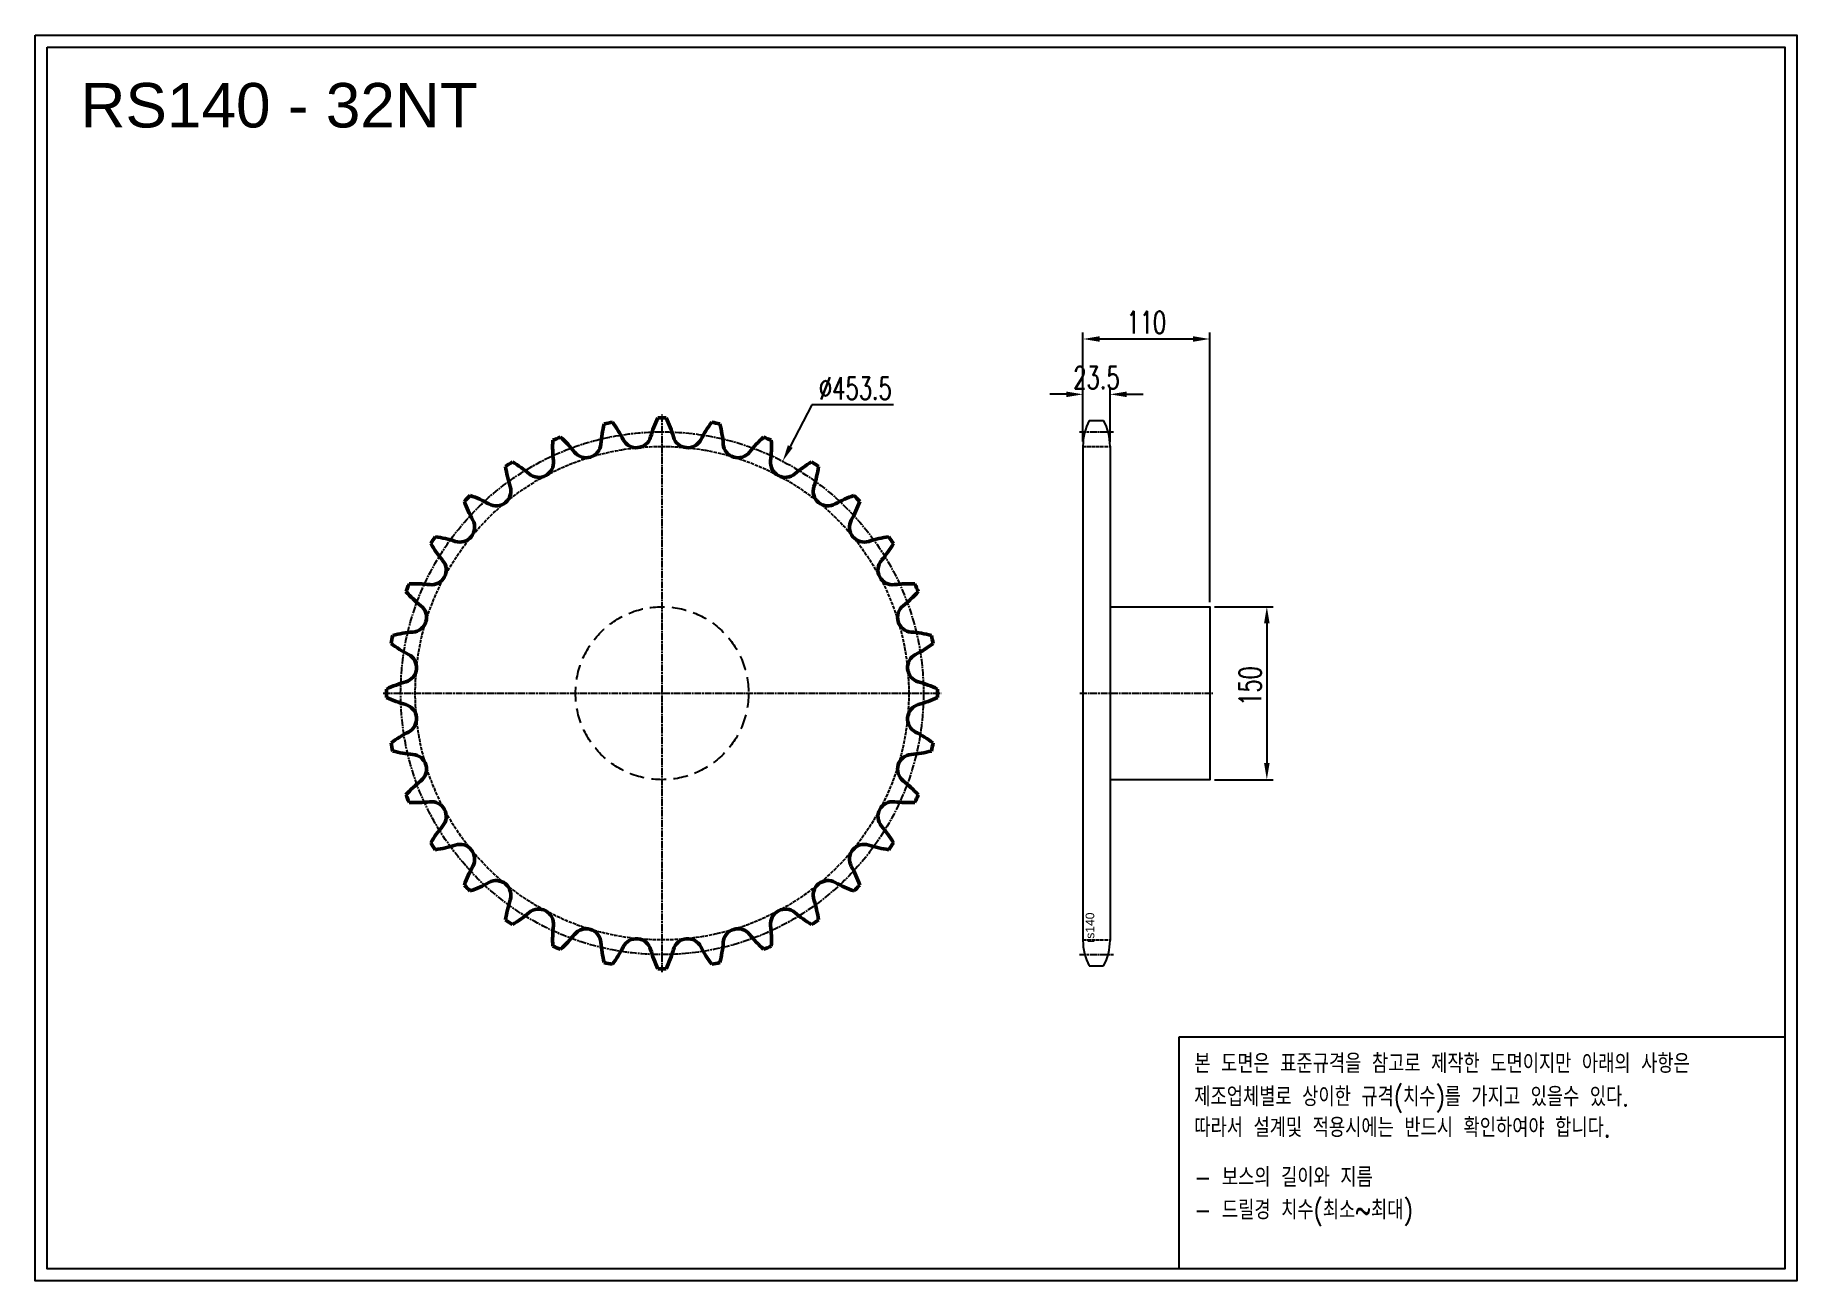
# Model space of a CAD drawing. Header units: millimetres. Extents: x -3 to 1525, y 42078 to 43159.
import ezdxf

# ---------------------------------------------------------------- set-up
doc = ezdxf.new("R2010")
doc.units = ezdxf.units.MM
for name, pattern in [('AM_ISO02W050', [7.5, 6, -1.5]), ('AM_ISO02W050x2', [3.75, 3, -0.75]), ('AM_ISO08W050', [18, 12, -1.5, 3, -1.5]), ('AM_ISO08W050x2', [9, 6, -0.75, 1.5, -0.75]), ('HIDDEN', [9.525, 6.35, -3.175])]:
    doc.linetypes.add(name, pattern=pattern)
for name, color, linetype, lineweight in [('AM_0N', 7, 'Continuous', 50), ('AM_3N', 6, 'AM_ISO02W050', 25), ('AM_7', 4, 'AM_ISO08W050', 25), ('AM_7N', 4, 'AM_ISO08W050', 25)]:
    doc.layers.add(name, color=color, linetype=linetype, lineweight=lineweight)
doc.layers.add('HL', color=2, linetype='HIDDEN')
doc.layers.add('S-DIM', color=7, linetype='Continuous')
doc.styles.add('HAN', font='ROMANS.shx', dxfattribs={"width": 0.7, "bigfont": 'whgtxt.shx'})
doc.styles.add('HSG', font='SIMPLEX.shx', dxfattribs={"width": 0.7, "bigfont": 'HSG.shx'})
doc.styles.get("Standard").update_dxf_attribs({"font": 'arial.ttf'})
doc.dimstyles.new('APP32', dxfattribs={"dimscale": 8, "dimtxt": 2.4, "dimasz": 1.8, "dimexe": 0.7, "dimexo": 0.5, "dimgap": 0.6, "dimtad": 1, "dimtoh": 1, "dimdec": 1, "dimrnd": 0.01, "dimzin": 9, "dimdsep": 46, "dimtxsty": 'HSG', "dimcen": 0, "dimclrd": 1, "dimclre": 1, "dimclrt": 256, "dimazin": 2, "dimtp": 1, "dimtm": 1, "dimtfac": 0.5, "dimtdec": 1, "dimtofl": 0, "dimtmove": 0, "dimatfit": 3, "dimfxl": 0, "dimtvp": 1, "dimtolj": 2, "dimlwd": -1, "dimlwe": -1, "dimarcsym": 0})

# ---------------------------------------------------------------- blocks, each defined once
blk = doc.blocks.new('*D1')
at = {"layer": 'Defpoints', "color": 0, "transparency": 16777216}
for p in [(1015.4, 42663), (1015.4, 42513), (1064.9, 42513)]:
    blk.add_point(p, dxfattribs=at)
at = {"layer": 'S-DIM', "color": 1, "transparency": 16777216}
for p, q in [((1019.4, 42663), (1070.5, 42663)), ((1064.9, 42648.6), (1064.9, 42527.4)), ((1019.4, 42513), (1070.5, 42513))]:
    blk.add_line(p, q, dxfattribs=at)
for points in [[(1062.5, 42648.6), (1067.3, 42648.6), (1064.9, 42663)], [(1062.5, 42527.4), (1067.3, 42527.4), (1064.9, 42513)]]:
    blk.add_solid(points, dxfattribs=at)
at = {"layer": 'S-DIM', "transparency": 16777216, "insert": (1050.5, 42594.3), "char_height": 19.2, "attachment_point": 5, "rotation": 90, "style": 'HSG'}
blk.add_mtext('\\A2;150', dxfattribs=at)
blk = doc.blocks.new('*D2')
at = {"layer": 'Defpoints', "color": 0, "transparency": 16777216}
for p in [(644.9, 42789.2), (435.7, 42386.8)]:
    blk.add_point(p, dxfattribs=at)
at = {"layer": 'S-DIM', "color": 1, "transparency": 16777216}
for p, q in [((670.2, 42838.1), (651.5, 42802)), ((741, 42838.1), (670.2, 42838.1))]:
    blk.add_line(p, q, dxfattribs=at)
blk.add_solid([(649.4, 42803.1), (653.6, 42800.9), (644.9, 42789.2)], dxfattribs=at)
at = {"layer": 'S-DIM', "transparency": 16777216, "insert": (708, 42852.5), "char_height": 19.2, "attachment_point": 5, "style": 'HSG'}
blk.add_mtext('\\A2;∅453.5', dxfattribs=at)
blk = doc.blocks.new('*D3')
at = {"layer": 'Defpoints', "color": 0, "transparency": 16777216}
for p in [(928.9, 42847.3), (905.4, 42802.4), (928.9, 42802.1)]:
    blk.add_point(p, dxfattribs=at)
at = {"layer": 'S-DIM', "color": 1, "transparency": 16777216}
for p, q in [((891, 42847.3), (876.6, 42847.3)), ((905.4, 42806.4), (905.4, 42852.9)), ((928.9, 42806.1), (928.9, 42852.9)), ((943.3, 42847.3), (957.7, 42847.3))]:
    blk.add_line(p, q, dxfattribs=at)
for points in [[(891, 42849.7), (891, 42844.9), (905.4, 42847.3)], [(943.3, 42849.7), (943.3, 42844.9), (928.9, 42847.3)]]:
    blk.add_solid(points, dxfattribs=at)
at = {"layer": 'S-DIM', "transparency": 16777216, "insert": (917.1, 42861.7), "char_height": 19.2, "attachment_point": 5, "style": 'HSG'}
blk.add_mtext('\\A2;23.5', dxfattribs=at)
blk = doc.blocks.new('*D4')
at = {"layer": 'Defpoints', "color": 0, "transparency": 16777216}
for p in [(1015.4, 42895.3), (905.4, 42802.4), (1015.4, 42663)]:
    blk.add_point(p, dxfattribs=at)
at = {"layer": 'S-DIM', "color": 1, "transparency": 16777216}
for p, q in [((905.4, 42806.4), (905.4, 42900.9)), ((919.8, 42895.3), (1001, 42895.3)), ((1015.4, 42667), (1015.4, 42900.9))]:
    blk.add_line(p, q, dxfattribs=at)
for points in [[(919.8, 42897.7), (919.8, 42892.9), (905.4, 42895.3)], [(1001, 42897.7), (1001, 42892.9), (1015.4, 42895.3)]]:
    blk.add_solid(points, dxfattribs=at)
at = {"layer": 'S-DIM', "transparency": 16777216, "insert": (960.4, 42909.7), "char_height": 19.2, "attachment_point": 5, "style": 'HSG'}
blk.add_mtext('\\A2;110', dxfattribs=at)
blk = doc.blocks.new('notice1')
at = {"color": 4}
blk.add_lwpolyline([(-22142.12, 1735.9), (-22053.8, 1735.9), (-22053.8, 1702.07), (-22142.12, 1702.07)], close=True, dxfattribs=at)
at = {"color": 4, "style": 'HAN', "width": 0.8}
for s, p in [('본 도면은 표준규격을 참고로 제작한 도면이지만 아래의 사항은', (-22139.9, 1730.62)), ('제조업체별로 상이한 규격(치수)를 가지고 있을수 있다.', (-22139.9, 1725.78)), ('따라서 설계및 적용시에는 반드시 확인하여야 합니다.', (-22139.9, 1721.28)), ('- 보스의 길이와 지름', (-22139.9, 1714.03)), ('- 드릴경 치수(최소~최대)', (-22139.9, 1709.27))]:
    blk.add_text(s, height=2.7949, dxfattribs=at).set_placement(p)

msp = doc.modelspace()

# ---------------------------------------------------------------- linework, layer by layer
for p, q in [((910.89, 42824.58), (923.33, 42824.58)), ((905.36, 42802.38), (905.36, 42373.66)), ((928.86, 42802.38), (928.86, 42373.66)), ((910.89, 42351.46), (923.33, 42351.46))]:
    msp.add_line(p, q)
for points in [[(-3.46, 43158.8), (1524.6, 43158.8), (1524.6, 42078.35), (-3.46, 42078.35)], [(6.83, 43148.51), (1514.31, 43148.51), (1514.31, 42088.64), (6.83, 42088.64)]]:
    msp.add_lwpolyline(points, close=True)
msp.add_lwpolyline([(928.86, 42663.02), (1015.36, 42663.02), (1015.36, 42513.02), (928.86, 42513.02)])
for centre, start, end in [((952.66, 42802.38), 152.00824, 180), ((881.56, 42802.38), 0, 27.99176), ((952.66, 42373.66), 180, 207.99176), ((881.56, 42373.66), 332.00824, 0)]:
    msp.add_arc(centre, 47.3, start, end)
at = {"layer": 'AM_0N'}
for centre, radius, start, end in [((590.52, 42795.93), 103.63, 165.60306, 175.46875), ((540.29, 42588.02), 238.99, 100.38926, 102.11074), ((414.31, 42760.87), 103.63, 27.03125, 36.89694), ((630.12, 42782.13), 103.63, 154.35306, 164.21875), ((540.29, 42588.02), 238.99, 89.13926, 90.86074), ((450.45, 42782.13), 103.63, 15.78125, 25.64694), ((666.26, 42760.87), 103.63, 143.10306, 152.96875), ((540.29, 42588.02), 238.99, 77.88926, 79.61074), ((490.05, 42795.93), 103.63, 4.53125, 14.39694), ((549, 42801.73), 103.63, 176.85306, 186.71875), ((540.29, 42588.02), 238.99, 111.63926, 113.36074), ((383.01, 42732.98), 103.63, 38.28125, 48.14694), ((474.43, 42805.13), 12.83, 218.28125, 355.46875), ((518.05, 42813.8), 12.83, 207.03125, 344.21875), ((562.52, 42813.8), 12.83, 195.78125, 332.96875), ((606.14, 42805.13), 12.83, 184.53125, 321.71875), ((697.56, 42732.98), 103.63, 131.85306, 141.71875), ((540.29, 42588.02), 238.99, 66.63926, 68.36074), ((531.57, 42801.73), 103.63, 353.28125, 3.14694), ((540.29, 42588.02), 238.99, 122.88926, 124.61074), ((357.75, 42699.51), 103.63, 49.53125, 59.39694), ((433.34, 42788.11), 12.83, 229.53125, 6.71875), ((647.23, 42788.11), 12.83, 173.28125, 310.46875), ((722.82, 42699.51), 103.63, 120.60306, 130.46875), ((540.29, 42588.02), 238.99, 55.38926, 57.11074), ((507.14, 42799.32), 103.63, 188.10306, 197.96875), ((573.43, 42799.32), 103.63, 342.03125, 351.89694), ((540.29, 42588.02), 238.99, 134.13926, 135.86074), ((339.51, 42661.76), 103.63, 60.78125, 70.64694), ((396.36, 42763.4), 12.83, 240.78125, 17.96875), ((684.21, 42763.4), 12.83, 162.03125, 299.21875), ((741.06, 42661.76), 103.63, 109.35306, 119.21875), ((540.29, 42588.02), 238.99, 44.13926, 45.86074), ((466.55, 42788.8), 103.63, 199.35306, 209.21875), ((614.02, 42788.8), 103.63, 330.78125, 340.64694), ((364.91, 42731.95), 12.83, 252.03125, 29.21875), ((715.66, 42731.95), 12.83, 150.78125, 287.96875), ((540.29, 42588.02), 238.99, 145.38926, 147.11074), ((428.8, 42770.56), 103.63, 210.60306, 220.46875), ((328.98, 42621.17), 103.63, 72.03125, 81.89694), ((751.59, 42621.17), 103.63, 98.10306, 107.96875), ((651.77, 42770.56), 103.63, 319.53125, 329.39694), ((540.29, 42588.02), 238.99, 32.88926, 34.61074), ((340.2, 42694.97), 12.83, 263.28125, 40.46875), ((740.37, 42694.97), 12.83, 139.53125, 276.71875), ((540.29, 42588.02), 238.99, 156.63926, 158.36074), ((326.58, 42579.31), 103.63, 83.28125, 93.14694), ((754, 42579.31), 103.63, 86.85306, 96.71875), ((540.29, 42588.02), 238.99, 21.63926, 23.36074), ((395.33, 42745.3), 103.63, 221.85306, 231.71875), ((323.18, 42653.88), 12.83, 274.53125, 51.71875), ((757.39, 42653.88), 12.83, 128.28125, 265.46875), ((685.24, 42745.3), 103.63, 308.28125, 318.14694), ((540.29, 42588.02), 238.99, 167.88926, 169.61074), ((332.38, 42537.79), 103.63, 94.53125, 104.39694), ((748.19, 42537.79), 103.63, 75.60306, 85.46875), ((540.29, 42588.02), 238.99, 10.38926, 12.11074), ((367.43, 42714), 103.63, 233.10306, 242.96875), ((314.51, 42610.26), 12.83, 285.78125, 62.96875), ((766.07, 42610.26), 12.83, 117.03125, 254.21875), ((713.14, 42714), 103.63, 297.03125, 306.89694), ((540.29, 42588.02), 238.99, 179.13926, 180.86074), ((346.18, 42498.19), 103.63, 105.78125, 115.64694), ((734.39, 42498.19), 103.63, 64.35306, 74.21875), ((540.29, 42588.02), 238.99, 359.13926, 0.86074), ((346.18, 42677.85), 103.63, 244.35306, 254.21875), ((314.51, 42565.78), 12.83, 297.03125, 74.21875), ((766.07, 42565.78), 12.83, 105.78125, 242.96875), ((734.39, 42677.85), 103.63, 285.78125, 295.64694), ((367.43, 42462.05), 103.63, 117.03125, 126.89694), ((540.29, 42588.02), 238.99, 190.38926, 192.11074), ((713.14, 42462.05), 103.63, 53.10306, 62.96875), ((540.29, 42588.02), 238.99, 347.88926, 349.61074), ((332.38, 42638.26), 103.63, 255.60306, 265.46875), ((323.18, 42522.16), 12.83, 308.28125, 85.46875), ((757.39, 42522.16), 12.83, 94.53125, 231.71875), ((748.19, 42638.26), 103.63, 274.53125, 284.39694), ((395.33, 42430.75), 103.63, 128.28125, 138.14694), ((685.24, 42430.75), 103.63, 41.85306, 51.71875), ((540.29, 42588.02), 238.99, 201.63926, 203.36074), ((540.29, 42588.02), 238.99, 336.63926, 338.36074), ((326.58, 42596.73), 103.63, 266.85306, 276.71875), ((340.2, 42481.08), 12.83, 319.53125, 96.71875), ((740.37, 42481.08), 12.83, 83.28125, 220.46875), ((754, 42596.73), 103.63, 263.28125, 273.14694), ((428.8, 42405.49), 103.63, 139.53125, 149.39694), ((651.77, 42405.49), 103.63, 30.60306, 40.46875), ((540.29, 42588.02), 238.99, 212.88926, 214.61074), ((328.98, 42554.87), 103.63, 278.10306, 287.96875), ((364.91, 42444.1), 12.83, 330.78125, 107.96875), ((715.66, 42444.1), 12.83, 72.03125, 209.21875), ((751.59, 42554.87), 103.63, 252.03125, 261.89694), ((540.29, 42588.02), 238.99, 325.38926, 327.11074), ((466.55, 42387.25), 103.63, 150.78125, 160.64694), ((614.02, 42387.25), 103.63, 19.35306, 29.21875), ((540.29, 42588.02), 238.99, 224.13926, 225.86074), ((339.51, 42514.29), 103.63, 289.35306, 299.21875), ((396.36, 42412.65), 12.83, 342.03125, 119.21875), ((684.21, 42412.65), 12.83, 60.78125, 197.96875), ((741.06, 42514.29), 103.63, 240.78125, 250.64694), ((540.29, 42588.02), 238.99, 314.13926, 315.86074), ((507.14, 42376.72), 103.63, 162.03125, 171.89694), ((573.43, 42376.72), 103.63, 8.10306, 17.96875), ((540.29, 42588.02), 238.99, 235.38926, 237.11074), ((357.75, 42476.54), 103.63, 300.60306, 310.46875), ((433.34, 42387.94), 12.83, 353.28125, 130.46875), ((647.23, 42387.94), 12.83, 49.53125, 186.71875), ((722.82, 42476.54), 103.63, 229.53125, 239.39694), ((540.29, 42588.02), 238.99, 302.88926, 304.61074), ((549, 42374.31), 103.63, 173.28125, 183.14694), ((383.01, 42443.07), 103.63, 311.85306, 321.71875), ((474.43, 42370.92), 12.83, 4.53125, 141.71875), ((518.05, 42362.24), 12.83, 15.78125, 152.96875), ((562.52, 42362.24), 12.83, 27.03125, 164.21875), ((606.14, 42370.92), 12.83, 38.28125, 175.46875), ((697.56, 42443.07), 103.63, 218.28125, 228.14694), ((531.57, 42374.31), 103.63, 356.85306, 6.71875), ((540.29, 42588.02), 238.99, 246.63926, 248.36074), ((590.52, 42380.12), 103.63, 184.53125, 194.39694), ((414.31, 42415.17), 103.63, 323.10306, 332.96875), ((630.12, 42393.91), 103.63, 195.78125, 205.64694), ((450.45, 42393.91), 103.63, 334.35306, 344.21875), ((666.26, 42415.17), 103.63, 207.03125, 216.89694), ((490.05, 42380.12), 103.63, 345.60306, 355.46875), ((540.29, 42588.02), 238.99, 291.63926, 293.36074), ((540.29, 42588.02), 238.99, 257.88926, 259.61074), ((540.29, 42588.02), 238.99, 269.13926, 270.86074), ((540.29, 42588.02), 238.99, 280.38926, 282.11074)]:
    msp.add_arc(centre, radius, start, end, dxfattribs=at)
at = {"layer": 'AM_3N', "linetype": 'AM_ISO02W050x2'}
for p, q in [((905.36, 42802.07), (928.86, 42802.07)), ((905.36, 42373.98), (928.86, 42373.98))]:
    msp.add_line(p, q, dxfattribs=at)
msp.add_circle((540.29, 42588.02), 214.05, dxfattribs=at)
at = {"layer": 'AM_7', "linetype": 'AM_ISO08W050x2'}
for p, q in [((902.36, 42814.77), (931.86, 42814.77)), ((902.36, 42361.28), (931.86, 42361.28))]:
    msp.add_line(p, q, dxfattribs=at)
msp.add_circle((540.29, 42588.02), 226.75, dxfattribs=at)
at = {"layer": 'AM_7N', "linetype": 'AM_ISO08W050x2'}
for p, q in [((540.29, 42346.03), (540.29, 42830.01)), ((298.3, 42588.02), (782.28, 42588.02)), ((902.78, 42588.02), (1018.2, 42588.02))]:
    msp.add_line(p, q, dxfattribs=at)
at = {"layer": 'HL', "ltscale": 2}
msp.add_circle((540.29, 42588.02), 75, dxfattribs=at)

# ---------------------------------------------------------------- block references
at = {"xscale": 5.950011032469502, "yscale": 5.950011032469502, "zscale": 5.950011032469502}
msp.add_blockref('notice1', (132734.65, 31961.32), dxfattribs=at)

# ---------------------------------------------------------------- texts
msp.add_text('RS140 - 32NT', height=38.5875).set_placement((35.89, 43078.79))
msp.add_text('rs140', height=7.5, rotation=90).set_placement((915.21, 42371.57))

# ---------------------------------------------------------------- dimensions: what is measured, and where the dimension line sits
at = {"layer": 'S-DIM'}
dim = msp.add_linear_dim(base=(1015.36, 42895.29), p1=(905.36, 42802.38), p2=(1015.36, 42663.02), dimstyle='APP32', dxfattribs=at)
dim.commit()
dim.dimension.update_dxf_attribs({"geometry": '*D4', "text_midpoint": (960.36, 42909.69)})
dim = msp.add_diameter_dim_2p(p1=(435.71, 42386.83), p2=(644.86, 42789.21), dimstyle='APP32', dxfattribs=at)
dim.commit()
dim.dimension.update_dxf_attribs({"geometry": '*D2', "text_midpoint": (708.01, 42838.06), "dimtype": 131})
dim = msp.add_linear_dim(base=(928.86, 42847.29), p1=(905.36, 42802.38), p2=(928.86, 42802.07), dimstyle='APP32', dxfattribs=at)
dim.commit()
dim.dimension.update_dxf_attribs({"geometry": '*D3', "text_midpoint": (917.11, 42847.29), "dimtype": 128})
dim = msp.add_linear_dim(base=(1064.93, 42513.02), p1=(1015.36, 42663.02), p2=(1015.36, 42513.02), angle=90, dimstyle='APP32', dxfattribs=at)
dim.commit()
dim.dimension.update_dxf_attribs({"geometry": '*D1', "text_midpoint": (1064.93, 42594.27), "dimtype": 128})

doc.saveas('drawing.dxf')
